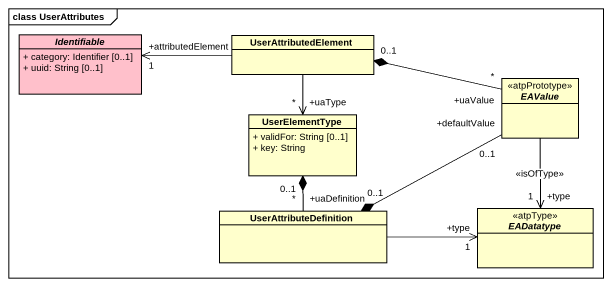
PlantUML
@startuml
mainframe class UserAttributes
hide circle
hide empty members
skinparam classAttributeIconSize 0
abstract class Identifiable #FFC0CB {
  + category: Identifier [0..1]
  + uuid: String [0..1]
}
class UserAttributedElement
abstract class EAValue <<atpPrototype>>
class UserElementType {
  + validFor: String [0..1]
  + key: String
}
class UserAttributeDefinition
abstract class EADatatype <<atpType>>
UserAttributedElement -left-> "+attributedElement\n1" Identifiable
UserAttributedElement --> "+uaType\n*" UserElementType
EAValue "+uaValue\n*" -left-* "0..1" UserAttributedElement
EAValue "+defaultValue\n0..1" -left-* "0..1" UserAttributeDefinition
EAValue --> "+type\n1" EADatatype : <<isOfType>>
UserAttributeDefinition "+uaDefinition\n*" -up-* "0..1" UserElementType
UserAttributeDefinition -right-> "+type\n1" EADatatype
@enduml
